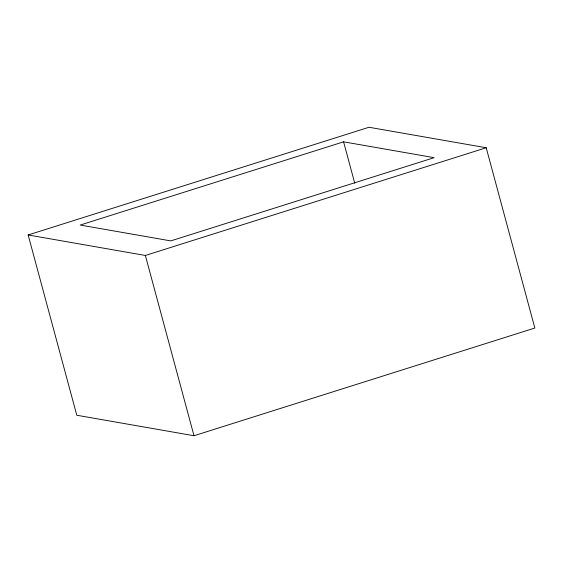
<?xml version="1.0" encoding="UTF-8"?>
<svg xmlns="http://www.w3.org/2000/svg" width="563" height="563" viewBox="0 0 563 563"><rect width="100%" height="100%" fill="white"/><g stroke="black" fill="none" stroke-linecap="round" stroke-linejoin="round"><path stroke-width="0.84" d="M28.15 234.968L368.997 127.259L486.207 147.752L534.85 328.032L194.003 435.741L76.793 415.248L28.15 234.968L145.36 255.461L486.207 147.752M343.585 141.827L80.199 225.052L170.772 240.894L434.157 157.668L343.585 141.827L354.753 183.235M145.36 255.461L194.003 435.741"/></g></svg>
